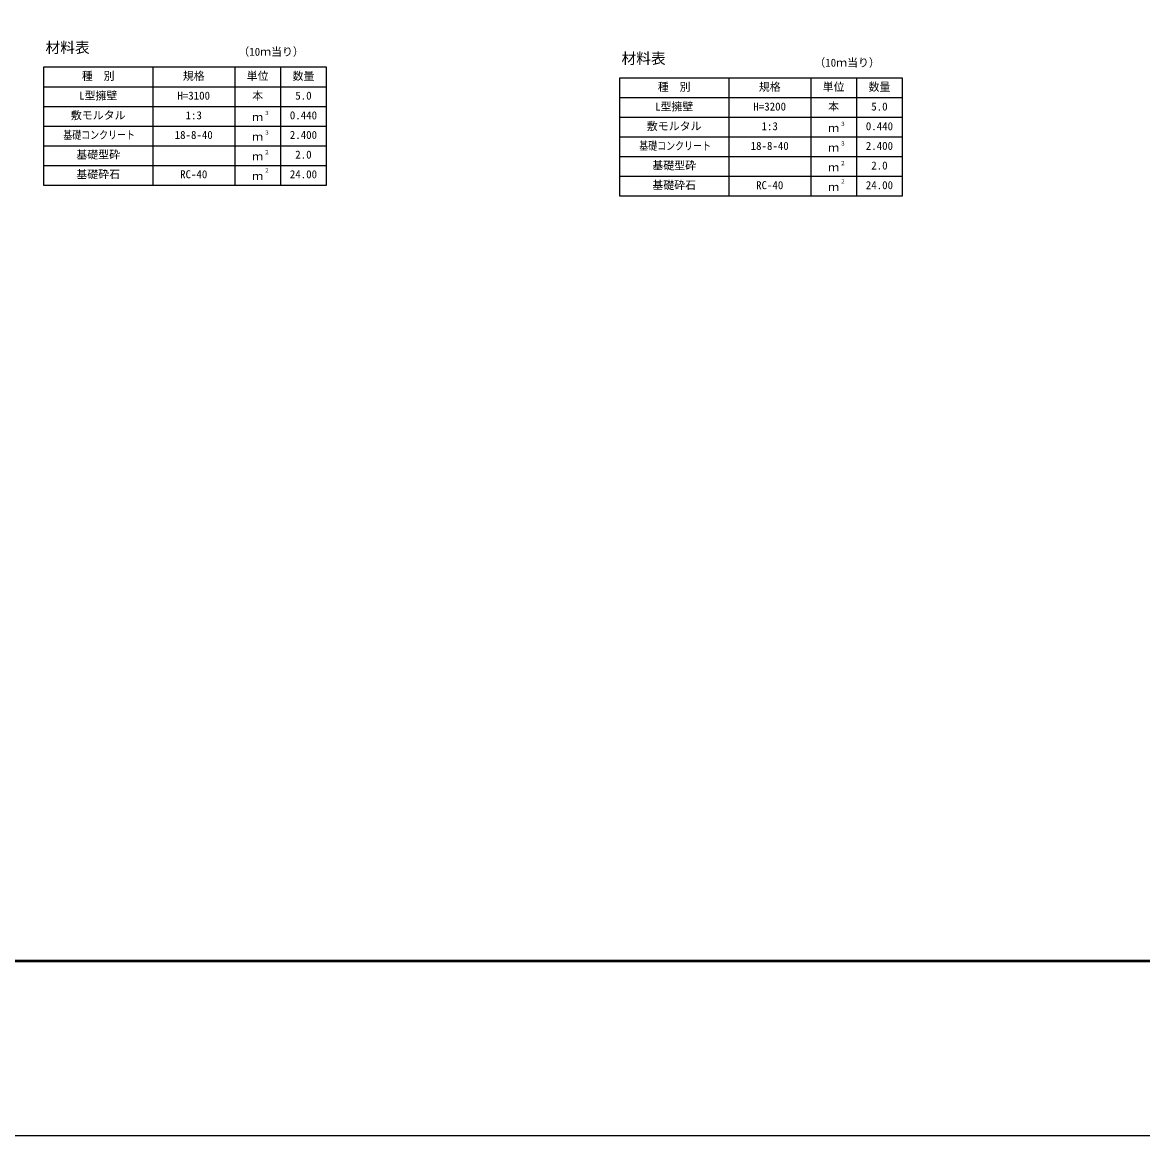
# Model space of a CAD drawing. Units: millimetres, scale not verified. Extents: x -67200 to 67200, y -23760 to 23760.
# Drawn here: x 8372 to 18631, y -23760 to -13567 of the extents above; entities that cross this region are included whole.
import ezdxf
from ezdxf.enums import TextEntityAlignment as Align

# ---------------------------------------------------------------- set-up
doc = ezdxf.new("R2010")
doc.units = ezdxf.units.MM
doc.header["$LTSCALE"] = 80
for name, color, linetype, lineweight in [('0-2_Defpoints', 5, 'Continuous', 25), ('0-4_HYO', 3, 'Continuous', 25), ('0-5_HYO2', 4, 'Continuous', 25), ('0-8_TXT', 7, 'Continuous', 25), ('0-9_WAKU', 3, 'Continuous', 25)]:
    doc.layers.add(name, color=color, linetype=linetype, lineweight=lineweight)
doc.styles.add('ＭＳ ゴシック', font='')
doc.styles.get('ＭＳ ゴシック').set_extended_font_data('MS Gothic')

msp = doc.modelspace()

# ---------------------------------------------------------------- linework, layer by layer
at = {"layer": '0-2_Defpoints'}
msp.add_lwpolyline([(0, -23760), (67200, -23760), (67200, 23760), (0, 23760)], close=True, dxfattribs=at)
at = {"layer": '0-4_HYO'}
for p, q in [((9565.89, -13975.79), (9565.89, -15055.79)), ((10315.89, -13975.79), (10315.89, -15055.79)), ((10735.89, -13975.79), (10735.89, -15055.79)), ((8565.89, -14155.79), (11155.89, -14155.79)), ((14841.25, -14075.79), (14841.25, -15155.79)), ((15591.25, -14075.79), (15591.25, -15155.79)), ((16011.25, -14075.79), (16011.25, -15155.79)), ((13841.25, -14255.79), (16431.25, -14255.79))]:
    msp.add_line(p, q, dxfattribs=at)
for points in [[(8565.89, -15055.79), (11155.89, -15055.79), (11155.89, -13975.79), (8565.89, -13975.79)], [(13841.25, -15155.79), (16431.25, -15155.79), (16431.25, -14075.79), (13841.25, -14075.79)]]:
    msp.add_lwpolyline(points, close=True, dxfattribs=at)
at = {"layer": '0-5_HYO2'}
for p, q in [((8565.89, -14335.79), (11155.89, -14335.79)), ((13841.25, -14435.79), (16431.25, -14435.79)), ((8565.89, -14515.79), (11155.89, -14515.79)), ((13841.25, -14615.79), (16431.25, -14615.79)), ((8565.89, -14695.79), (11155.89, -14695.79)), ((8565.89, -14875.79), (11155.89, -14875.79)), ((13841.25, -14795.79), (16431.25, -14795.79)), ((13841.25, -14975.79), (16431.25, -14975.79))]:
    msp.add_line(p, q, dxfattribs=at)
at = {"layer": '0-9_WAKU', "lineweight": 50}
msp.add_lwpolyline([(1600, -22160), (65600, -22160), (65600, 22160), (1600, 22160)], close=True, dxfattribs=at)

# ---------------------------------------------------------------- texts
at = {"layer": '0-8_TXT', "style": 'ＭＳ ゴシック'}
for s, height, p in [('材料表', 98.97, (8582.56, -13875.79)), ('（10ｍ当り）', 73.31, (10349.22, -13894.13)), ('材料表', 98.97, (13857.92, -13975.79)), ('（10ｍ当り）', 73.31, (15624.58, -13994.13)), ('種\u3000別', 73.31, (8915.89, -14115.79)), ('規格', 73.31, (9840.89, -14115.79)), ('単位', 73.31, (10425.89, -14115.79)), ('数量', 73.31, (10845.89, -14115.79)), ('種\u3000別', 73.31, (14191.25, -14215.79)), ('規格', 73.31, (15116.25, -14215.79)), ('単位', 73.31, (15701.25, -14215.79)), ('数量', 73.31, (16121.25, -14215.79)), ('L型擁壁', 73.31, (8890.89, -14295.79)), ('H=3100', 73.31, (9790.89, -14295.79)), ('本', 73.31, (10475.89, -14295.79)), ('5.0', 73.31, (10870.89, -14295.79)), ('L型擁壁', 73.31, (14166.25, -14395.79)), ('H=3200', 73.31, (15066.25, -14395.79)), ('本', 73.31, (15751.25, -14395.79)), ('5.0', 73.31, (16146.25, -14395.79)), ('敷モルタル', 73.31, (8815.89, -14475.79)), ('1:3', 73.31, (9865.89, -14475.79)), ('ｍ', 73.31, (10475.89, -14492.46)), ('３', 36.66, (10585.13, -14425.18)), ('0.440', 73.31, (10820.89, -14475.79)), ('18-8-40', 73.31, (9765.89, -14655.79)), ('３', 36.66, (10585.13, -14605.18)), ('2.400', 73.31, (10820.89, -14655.79)), ('敷モルタル', 73.31, (14091.25, -14575.79)), ('1:3', 73.31, (15141.25, -14575.79)), ('ｍ', 73.31, (15751.25, -14592.46)), ('３', 36.66, (15860.49, -14525.18)), ('0.440', 73.31, (16096.25, -14575.79)), ('ｍ', 73.31, (10475.89, -14672.46)), ('18-8-40', 73.31, (15041.25, -14755.79)), ('３', 36.66, (15860.49, -14705.18)), ('2.400', 73.31, (16096.25, -14755.79)), ('基礎型砕', 73.31, (8865.89, -14835.79)), ('２', 36.66, (10585.13, -14785.18)), ('2.0', 73.31, (10870.89, -14835.79)), ('ｍ', 73.31, (15751.25, -14772.46)), ('ｍ', 73.31, (10475.89, -14852.46)), ('基礎型砕', 73.31, (14141.25, -14935.79)), ('ｍ', 73.31, (15751.25, -14952.46)), ('２', 36.66, (15860.49, -14885.18)), ('2.0', 73.31, (16146.25, -14935.79)), ('基礎砕石', 73.31, (8865.89, -15015.79)), ('RC-40', 73.31, (9815.89, -15015.79)), ('ｍ', 73.31, (10475.89, -15032.46)), ('２', 36.66, (10585.13, -14951.85)), ('24.00', 73.31, (10820.89, -15015.79)), ('基礎砕石', 73.31, (14141.25, -15115.79)), ('RC-40', 73.31, (15091.25, -15115.79)), ('ｍ', 73.31, (15751.25, -15132.46)), ('２', 36.66, (15860.49, -15051.85)), ('24.00', 73.31, (16096.25, -15115.79))]:
    msp.add_text(s, height=height, dxfattribs=at).set_placement(p, align=Align.BOTTOM_LEFT)
at = {"layer": '0-8_TXT', "style": 'ＭＳ ゴシック', "width": 0.8}
for p in [(8745.89, -14655.79), (14021.25, -14755.79)]:
    msp.add_text('基礎コンクリート', height=73.31, dxfattribs=at).set_placement(p, align=Align.BOTTOM_LEFT)

doc.saveas('drawing.dxf')
